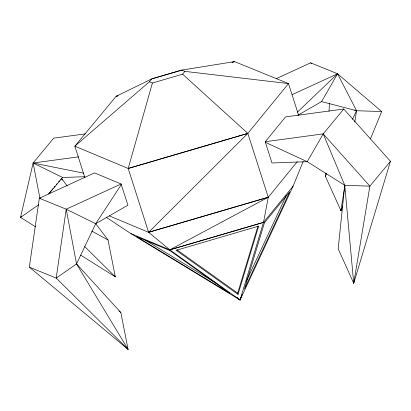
<?xml version="1.0" encoding="UTF-8"?>
<svg xmlns="http://www.w3.org/2000/svg" width="411" height="411" viewBox="0 0 411 411"><rect width="100%" height="100%" fill="white"/><g stroke="black" fill="none" stroke-linecap="round" stroke-linejoin="round"><path stroke-width="0.62" d="M342.882 205.962L340.93 210.715L325.389 176.298L325.563 173.108M329.031 111.253L329.458 103.603M343.776 109.033L285.532 116.904L265.29 141.713L265.372 142.324L307.243 161.703L344.757 185.315L353.722 283.251L390.45 161.292L343.776 109.033L323.21 133.883L344.757 185.315L338.176 248.83L353.722 283.251L353.84 281.977M340.801 209.44L340.93 210.715L341.094 209.44M29.32 267.129L39.338 198.251L94.494 172.892L121.065 183.979L127.939 205.181L95.717 223.697L76.538 263.924L56.194 278.077L29.32 267.129L128.083 349.381L120.839 312.53L76.538 263.924L66.212 209.199L39.338 198.251L40.612 198.164M121.065 183.979L66.212 209.199L56.194 278.077L128.083 349.381L76.538 263.924M340.93 210.715L344.886 185.402M354.77 122.113L356.548 110.723L337.559 73.78L310.685 62.832L276.413 78.588M353.722 283.251L369.89 186.142L390.45 161.292M106.444 217.44L130.955 233.638L240.06 299.984L263.523 222.377L268.249 197.249L247.828 133.4L182.612 74.18L152.414 83.027L149.404 81.774L74.838 146.193L84.949 177.814M303.159 161.497L293.11 186.116L240.06 299.984L169.794 249.847L148.618 232.307L128.201 168.459L152.414 83.027M238.01 294.404L258.647 226.137L176.196 250.304L238.01 294.404L237.686 293.141L257.959 226.091M240.913 297.564L240.06 299.984L236.916 297.78M242.141 294.615L240.06 299.984L237.003 297.641M370.455 138.867L381.68 111.551L337.559 73.78L292.252 94.612M246.281 281.35L286.2 195.672M325.389 176.298L326.755 173.421M352.448 119.349L356.548 110.723L381.68 111.551M297.918 115.203L321.587 101.604L337.559 73.78L297.343 112.188M344.757 185.315L369.89 186.142L323.21 133.883L307.243 161.703L271.979 162.972L265.372 142.324M121.337 184.539L95.717 223.697L66.212 209.199M182.612 74.18L184.899 71.37L288.486 83.577L298.597 115.198M297.23 161.734L268.249 197.249L169.794 249.847L130.955 233.638M263.523 222.377L169.794 249.847L263.523 222.377L293.11 186.116M116.082 96.349L74.838 146.193L128.201 168.459L247.828 133.4L288.486 83.577L234.578 61.619L181.76 70.091L151.808 78.871L116.082 96.349L118.039 95.778L116.195 96.313M21.357 216.412L20.55 217.388L35.711 226.898M48.955 193.489L51.375 190.565M52.182 189.589L52.988 188.618M54.195 187.154L55.002 186.178M56.215 184.719L57.021 183.743M58.634 181.796L59.441 180.819M60.648 179.355L61.455 178.384L67.229 186.019M149.404 81.774L151.808 78.871L181.76 70.091L184.899 71.37M48.683 194.007L62.626 177.495L84.82 176.699M38.804 204.683L20.55 217.388L33.121 163.003L53.682 138.153L85.339 133.873M128.201 168.459L247.828 133.4L148.618 232.307L109.326 215.914M78.707 156.838L33.121 163.003L39.918 198.205M265.29 141.713L323.21 133.883M83.762 173.185L33.121 163.003L62.626 177.495M321.587 101.604L356.548 110.723L354.796 110.009M91.817 231.11L108.047 239.993L115.296 276.844L80.643 255.097M145.638 240.296L214.152 281.951M215.246 282.619L216.89 283.621M176.91 249.78L237.686 293.141M118.871 310.886L120.839 312.53M310.685 62.832L311.651 63.659M84.712 246.585L115.296 276.844L114.679 275.719M114.448 275.879L115.296 276.844M126.871 347.886L128.083 349.381M95.727 223.697L108.047 239.993M61.455 178.384L62.38 180.069M264.458 222.752L244.417 289.041L289.729 191.783L264.458 222.752M234.578 61.619L232.138 62.338L234.578 61.619M268.249 197.249L148.618 232.307L268.249 197.249M169.805 250.505L136.637 236.664L229.811 293.32L169.805 250.505"/></g></svg>
